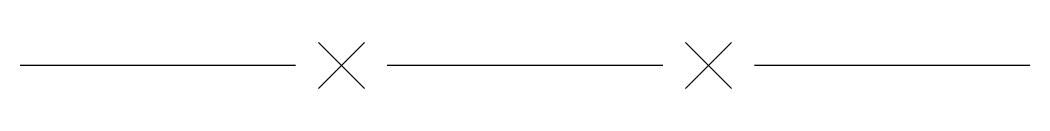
# Model space of a CAD drawing. Extents: x 0.7 to 17.2, y -0.4 to 0.4.
import ezdxf

# ---------------------------------------------------------------- set-up
doc = ezdxf.new("R2010")
doc.units = 0
doc.header["$MEASUREMENT"] = 0
doc.layers.get('0').update_dxf_attribs({"linetype": 'CONTINUOUS'})

msp = doc.modelspace()

# ---------------------------------------------------------------- linework, layer by layer
for p, q in [((6.375, 0.375), (5.625, -0.375)), ((5.625, 0.375), (6.375, -0.375)), ((12.375, 0.375), (11.625, -0.375)), ((11.625, 0.375), (12.375, -0.375)), ((5.25, 0), (0.75, 0)), ((11.25, 0), (6.75, 0)), ((17.25, 0), (12.75, 0))]:
    msp.add_line(p, q)

doc.saveas('drawing.dxf')
